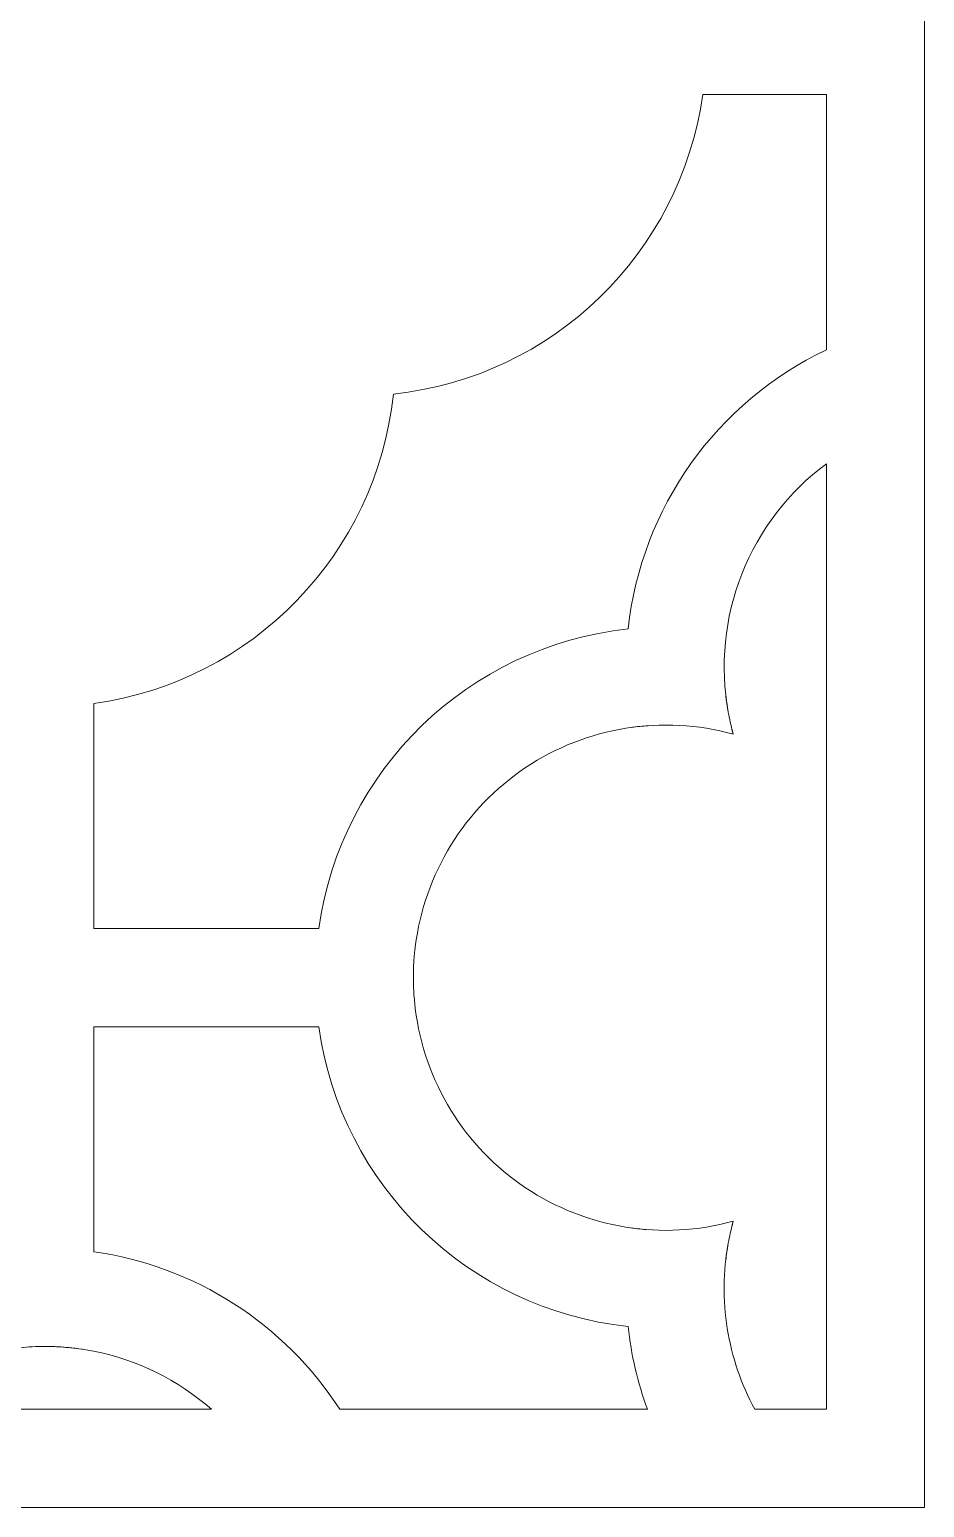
# Model space of a CAD drawing. Header units: centimetres. Extents: x -8.6 to 7.4, y -2.5 to 11.8.
# Drawn here: x -2.265 to -1.031, y -2.487 to -0.451 of the extents above; entities that cross this region are included whole.
import ezdxf

# ---------------------------------------------------------------- set-up
doc = ezdxf.new("R2010")
doc.units = ezdxf.units.CM
doc.header["$MEASUREMENT"] = 0
doc.layers.add('layer 1', color=7, linetype='Continuous')

msp = doc.modelspace()

# ---------------------------------------------------------------- linework, layer by layer
at = {"layer": 'layer 1', "lineweight": 9}
for points, knots in [([(-8.59369, 11.81631), (-8.59369, 11.81631), (-8.45848, 11.81631), (-8.45848, 11.81631), (-8.45848, 11.81631), (-8.45848, 11.81631), (-1.16645, 11.81631), (-1.16645, 11.81631), (-1.16645, 11.81631), (-1.16645, 11.81631), (-1.03124, 11.81631), (-1.03124, 11.81631), (-1.03124, 11.81631), (-1.03124, 11.81631), (-1.03124, 11.6811), (-1.03124, 11.6811), (-1.03124, 11.6811), (-1.03124, 11.6811), (-1.03124, -2.35212), (-1.03124, -2.35212), (-1.03124, -2.35212), (-1.03124, -2.35212), (-1.03124, -2.48733), (-1.03124, -2.48733), (-1.03124, -2.48733), (-1.03124, -2.48733), (-1.16645, -2.48733), (-1.16645, -2.48733), (-1.16645, -2.48733), (-1.16645, -2.48733), (-8.45848, -2.48733), (-8.45848, -2.48733), (-8.45848, -2.48733), (-8.45848, -2.48733), (-8.59369, -2.48733), (-8.59369, -2.48733), (-8.59369, -2.48733), (-8.59369, -2.48733), (-8.59369, -2.35212), (-8.59369, -2.35212), (-8.59369, -2.35212), (-8.59369, -2.35212), (-8.59369, 11.6811), (-8.59369, 11.6811), (-8.59369, 11.6811), (-8.59369, 11.6811), (-8.59369, 11.81631), (-8.59369, 11.81631)], [0, 0, 0, 0, 0.0769231, 0.0769231, 0.0769231, 0.0769231, 0.1538462, 0.1538462, 0.1538462, 0.1538462, 0.2307692, 0.2307692, 0.2307692, 0.2307692, 0.3076923, 0.3076923, 0.3076923, 0.3076923, 0.3846154, 0.3846154, 0.3846154, 0.3846154, 0.4615385, 0.4615385, 0.4615385, 0.4615385, 0.5384615, 0.5384615, 0.5384615, 0.5384615, 0.6153846, 0.6153846, 0.6153846, 0.6153846, 0.6923077, 0.6923077, 0.6923077, 0.6923077, 0.7692308, 0.7692308, 0.7692308, 0.7692308, 0.8461538, 0.8461538, 0.8461538, 0.8461538, 1, 1, 1, 1]), ([(-1.16645, -0.89256), (-1.31812, -0.9647), (-1.42153, -1.11012), (-1.4397, -1.27708), (-1.4397, -1.27708), (-1.65977, -1.30079), (-1.83549, -1.47072), (-1.86614, -1.68994), (-1.86614, -1.68994), (-1.86614, -1.68994), (-1.98636, -1.68994), (-1.98636, -1.68994), (-1.98636, -1.68994), (-1.98636, -1.68994), (-2.17606, -1.68994), (-2.17606, -1.68994), (-2.17606, -1.68994), (-2.17606, -1.68994), (-2.17606, -1.57712), (-2.17606, -1.57712), (-2.17606, -1.57712), (-2.17606, -1.57712), (-2.17606, -1.47857), (-2.17606, -1.47857), (-2.17606, -1.47857), (-2.17606, -1.47857), (-2.17606, -1.44528), (-2.17606, -1.44528), (-2.17606, -1.44528), (-2.17606, -1.44528), (-2.17606, -1.38001), (-2.17606, -1.38001), (-2.17606, -1.38001), (-1.95687, -1.3492), (-1.78675, -1.17368), (-1.76321, -0.95359), (-1.76321, -0.95359), (-1.54315, -0.92988), (-1.36744, -0.75995), (-1.33679, -0.54074), (-1.33679, -0.54074), (-1.33679, -0.54074), (-1.21672, -0.54074), (-1.21672, -0.54074), (-1.21672, -0.54074), (-1.21672, -0.54074), (-1.17945, -0.54074), (-1.17945, -0.54074), (-1.17945, -0.54074), (-1.17945, -0.54074), (-1.16645, -0.54074), (-1.16645, -0.54074), (-1.16645, -0.54074), (-1.16645, -0.54074), (-1.16645, -0.89256), (-1.16645, -0.89256)], [0, 0, 0, 0, 0.0666667, 0.0666667, 0.0666667, 0.0666667, 0.1333333, 0.1333333, 0.1333333, 0.1333333, 0.2, 0.2, 0.2, 0.2, 0.2666667, 0.2666667, 0.2666667, 0.2666667, 0.3333333, 0.3333333, 0.3333333, 0.3333333, 0.4, 0.4, 0.4, 0.4, 0.4666667, 0.4666667, 0.4666667, 0.4666667, 0.5333333, 0.5333333, 0.5333333, 0.5333333, 0.6, 0.6, 0.6, 0.6, 0.6666667, 0.6666667, 0.6666667, 0.6666667, 0.7333333, 0.7333333, 0.7333333, 0.7333333, 0.8, 0.8, 0.8, 0.8, 0.8666667, 0.8666667, 0.8666667, 0.8666667, 1, 1, 1, 1]), ([(-1.26505, -2.35212), (-1.28395, -2.31744), (-1.29678, -2.27978), (-1.30299, -2.24078), (-1.30299, -2.24078), (-1.30919, -2.20178), (-1.30874, -2.162), (-1.30164, -2.12315), (-1.30164, -2.12315), (-1.30309, -2.13113), (-1.30427, -2.13916), (-1.30516, -2.14722), (-1.30516, -2.14722), (-1.30415, -2.13801), (-1.30277, -2.12885), (-1.30101, -2.11975), (-1.30101, -2.11975), (-1.29928, -2.11078), (-1.2972, -2.10188), (-1.29476, -2.09307), (-1.29476, -2.09307), (-1.29476, -2.09307), (-1.29648, -2.09937), (-1.29648, -2.09937), (-1.29648, -2.09937), (-1.29648, -2.09937), (-1.29484, -2.09308), (-1.29484, -2.09308), (-1.29484, -2.09308), (-1.39236, -2.11995), (-1.49682, -2.10308), (-1.58096, -2.04694), (-1.58096, -2.04694), (-1.66512, -1.99078), (-1.72065, -1.90065), (-1.73304, -1.80023), (-1.73304, -1.80023), (-1.73304, -1.80023), (-1.73328, -1.79812), (-1.73328, -1.79812), (-1.73328, -1.79812), (-1.73369, -1.7946), (-1.73405, -1.79108), (-1.73436, -1.78755), (-1.73436, -1.78755), (-1.73436, -1.78755), (-1.73483, -1.78116), (-1.73483, -1.78116), (-1.73483, -1.78116), (-1.73483, -1.78116), (-1.73498, -1.77903), (-1.73498, -1.77903), (-1.73498, -1.77903), (-1.73498, -1.77903), (-1.73524, -1.77482), (-1.73524, -1.77482), (-1.73524, -1.77482), (-1.73524, -1.77482), (-1.73532, -1.77261), (-1.73532, -1.77261), (-1.73532, -1.77261), (-1.73532, -1.77261), (-1.73543, -1.76989), (-1.73543, -1.76989), (-1.73543, -1.76989), (-1.73543, -1.76989), (-1.73547, -1.76832), (-1.73547, -1.76832), (-1.73547, -1.76832), (-1.73547, -1.76832), (-1.73555, -1.76651), (-1.73555, -1.76651), (-1.73555, -1.76651), (-1.73555, -1.76651), (-1.73557, -1.76426), (-1.73557, -1.76426), (-1.73557, -1.76426), (-1.73557, -1.76426), (-1.73559, -1.7629), (-1.73559, -1.7629), (-1.73559, -1.7629), (-1.73559, -1.7629), (-1.73564, -1.76075), (-1.73564, -1.76075), (-1.73564, -1.76075), (-1.73564, -1.76075), (-1.73565, -1.7586), (-1.73565, -1.7586), (-1.73565, -1.7586), (-1.73565, -1.7586), (-1.73565, -1.75644), (-1.73565, -1.75644), (-1.73565, -1.75644), (-1.73565, -1.75644), (-1.73564, -1.75426), (-1.73564, -1.75426), (-1.73564, -1.75426), (-1.73564, -1.75426), (-1.73561, -1.75243), (-1.73561, -1.75243), (-1.73561, -1.75243), (-1.73561, -1.75243), (-1.73559, -1.75102), (-1.73559, -1.75102), (-1.73559, -1.75102), (-1.73559, -1.75102), (-1.73555, -1.74888), (-1.73555, -1.74888), (-1.73555, -1.74888), (-1.73555, -1.74888), (-1.73547, -1.74673), (-1.73547, -1.74673), (-1.73547, -1.74673), (-1.73547, -1.74673), (-1.73543, -1.74517), (-1.73543, -1.74517), (-1.73543, -1.74517), (-1.73543, -1.74517), (-1.73536, -1.74348), (-1.73536, -1.74348), (-1.73536, -1.74348), (-1.73536, -1.74348), (-1.73529, -1.74134), (-1.73529, -1.74134), (-1.73529, -1.74134), (-1.73529, -1.74134), (-1.73498, -1.73607), (-1.73498, -1.73607), (-1.73498, -1.73607), (-1.73498, -1.73607), (-1.73483, -1.73384), (-1.73483, -1.73384), (-1.73483, -1.73384), (-1.73483, -1.73384), (-1.73444, -1.72853), (-1.73444, -1.72853), (-1.73444, -1.72853), (-1.73444, -1.72853), (-1.73353, -1.71902), (-1.73353, -1.71902), (-1.73353, -1.71902), (-1.73353, -1.71902), (-1.73328, -1.71691), (-1.73328, -1.71691), (-1.73328, -1.71691), (-1.73328, -1.71691), (-1.73304, -1.71482), (-1.73304, -1.71482), (-1.73304, -1.71482), (-1.72071, -1.61439), (-1.66513, -1.52427), (-1.58096, -1.46811), (-1.58096, -1.46811), (-1.49683, -1.41197), (-1.39236, -1.39516), (-1.29484, -1.42201), (-1.29484, -1.42201), (-1.29484, -1.42201), (-1.29648, -1.41573), (-1.29648, -1.41573), (-1.29648, -1.41573), (-1.29648, -1.41573), (-1.29484, -1.42202), (-1.29484, -1.42202), (-1.29484, -1.42202), (-1.2972, -1.4132), (-1.29925, -1.4043), (-1.301, -1.39533), (-1.301, -1.39533), (-1.30276, -1.38624), (-1.30415, -1.37708), (-1.30516, -1.36787), (-1.30516, -1.36787), (-1.30427, -1.37593), (-1.30309, -1.38395), (-1.30164, -1.39193), (-1.30164, -1.39193), (-1.31333, -1.32794), (-1.30684, -1.26193), (-1.28293, -1.20143), (-1.28293, -1.20143), (-1.25902, -1.14095), (-1.21866, -1.08833), (-1.16645, -1.04954), (-1.16645, -1.04954), (-1.16645, -1.04954), (-1.16645, -2.35212), (-1.16645, -2.35212), (-1.16645, -2.35212), (-1.16645, -2.35212), (-1.26505, -2.35212), (-1.26505, -2.35212)], [0, 0, 0, 0, 0.0204082, 0.0204082, 0.0204082, 0.0204082, 0.0408163, 0.0408163, 0.0408163, 0.0408163, 0.0612245, 0.0612245, 0.0612245, 0.0612245, 0.0816327, 0.0816327, 0.0816327, 0.0816327, 0.1020408, 0.1020408, 0.1020408, 0.1020408, 0.122449, 0.122449, 0.122449, 0.122449, 0.1428571, 0.1428571, 0.1428571, 0.1428571, 0.1632653, 0.1632653, 0.1632653, 0.1632653, 0.1836735, 0.1836735, 0.1836735, 0.1836735, 0.2040816, 0.2040816, 0.2040816, 0.2040816, 0.2244898, 0.2244898, 0.2244898, 0.2244898, 0.244898, 0.244898, 0.244898, 0.244898, 0.2653061, 0.2653061, 0.2653061, 0.2653061, 0.2857143, 0.2857143, 0.2857143, 0.2857143, 0.3061224, 0.3061224, 0.3061224, 0.3061224, 0.3265306, 0.3265306, 0.3265306, 0.3265306, 0.3469388, 0.3469388, 0.3469388, 0.3469388, 0.3673469, 0.3673469, 0.3673469, 0.3673469, 0.3877551, 0.3877551, 0.3877551, 0.3877551, 0.4081633, 0.4081633, 0.4081633, 0.4081633, 0.4285714, 0.4285714, 0.4285714, 0.4285714, 0.4489796, 0.4489796, 0.4489796, 0.4489796, 0.4693878, 0.4693878, 0.4693878, 0.4693878, 0.4897959, 0.4897959, 0.4897959, 0.4897959, 0.5102041, 0.5102041, 0.5102041, 0.5102041, 0.5306122, 0.5306122, 0.5306122, 0.5306122, 0.5510204, 0.5510204, 0.5510204, 0.5510204, 0.5714286, 0.5714286, 0.5714286, 0.5714286, 0.5918367, 0.5918367, 0.5918367, 0.5918367, 0.6122449, 0.6122449, 0.6122449, 0.6122449, 0.6326531, 0.6326531, 0.6326531, 0.6326531, 0.6530612, 0.6530612, 0.6530612, 0.6530612, 0.6734694, 0.6734694, 0.6734694, 0.6734694, 0.6938776, 0.6938776, 0.6938776, 0.6938776, 0.7142857, 0.7142857, 0.7142857, 0.7142857, 0.7346939, 0.7346939, 0.7346939, 0.7346939, 0.755102, 0.755102, 0.755102, 0.755102, 0.7755102, 0.7755102, 0.7755102, 0.7755102, 0.7959184, 0.7959184, 0.7959184, 0.7959184, 0.8163265, 0.8163265, 0.8163265, 0.8163265, 0.8367347, 0.8367347, 0.8367347, 0.8367347, 0.8571429, 0.8571429, 0.8571429, 0.8571429, 0.877551, 0.877551, 0.877551, 0.877551, 0.8979592, 0.8979592, 0.8979592, 0.8979592, 0.9183673, 0.9183673, 0.9183673, 0.9183673, 0.9387755, 0.9387755, 0.9387755, 0.9387755, 0.9591837, 0.9591837, 0.9591837, 0.9591837, 1, 1, 1, 1]), ([(-1.43526, -1.41277), (-1.42753, -1.41171), (-1.41977, -1.41091), (-1.41198, -1.41036), (-1.41198, -1.41036), (-1.41977, -1.41091), (-1.42753, -1.41171), (-1.43526, -1.41277)], [0, 0, 0, 0, 0.3333333, 0.3333333, 0.3333333, 0.3333333, 1, 1, 1, 1]), ([(-1.83723, -2.35212), (-1.9134, -2.23404), (-2.03695, -2.15487), (-2.17606, -2.13508), (-2.17606, -2.13508), (-2.17606, -2.13508), (-2.17606, -2.06978), (-2.17606, -2.06978), (-2.17606, -2.06978), (-2.17606, -2.06978), (-2.17606, -2.03651), (-2.17606, -2.03651), (-2.17606, -2.03651), (-2.17606, -2.03651), (-2.17606, -1.93796), (-2.17606, -1.93796), (-2.17606, -1.93796), (-2.17606, -1.93796), (-2.17606, -1.82515), (-2.17606, -1.82515), (-2.17606, -1.82515), (-2.17606, -1.82515), (-1.98636, -1.82515), (-1.98636, -1.82515), (-1.98636, -1.82515), (-1.98636, -1.82515), (-1.86614, -1.82515), (-1.86614, -1.82515), (-1.86614, -1.82515), (-1.83533, -2.04434), (-1.65979, -2.21447), (-1.4397, -2.238), (-1.4397, -2.238), (-1.43552, -2.27699), (-1.42658, -2.31531), (-1.41309, -2.35212), (-1.41309, -2.35212), (-1.41309, -2.35212), (-1.83723, -2.35212), (-1.83723, -2.35212)], [0, 0, 0, 0, 0.0909091, 0.0909091, 0.0909091, 0.0909091, 0.1818182, 0.1818182, 0.1818182, 0.1818182, 0.2727273, 0.2727273, 0.2727273, 0.2727273, 0.3636364, 0.3636364, 0.3636364, 0.3636364, 0.4545455, 0.4545455, 0.4545455, 0.4545455, 0.5454545, 0.5454545, 0.5454545, 0.5454545, 0.6363636, 0.6363636, 0.6363636, 0.6363636, 0.7272727, 0.7272727, 0.7272727, 0.7272727, 0.8181818, 0.8181818, 0.8181818, 0.8181818, 1, 1, 1, 1]), ([(-1.43526, -2.10232), (-1.42753, -2.10337), (-1.41977, -2.10418), (-1.41198, -2.10473), (-1.41198, -2.10473), (-1.41977, -2.10418), (-1.42753, -2.10337), (-1.43526, -2.10232)], [0, 0, 0, 0, 0.3333333, 0.3333333, 0.3333333, 0.3333333, 1, 1, 1, 1]), ([(-2.47332, -2.35212), (-2.4273, -2.31165), (-2.37137, -2.28405), (-2.31125, -2.27212), (-2.31125, -2.27212), (-2.29884, -2.26971), (-2.28631, -2.26795), (-2.27372, -2.26685), (-2.27372, -2.26685), (-2.26806, -2.26639), (-2.26239, -2.26604), (-2.25672, -2.26579), (-2.25672, -2.26579), (-2.25672, -2.26579), (-2.24814, -2.26558), (-2.24814, -2.26558), (-2.24814, -2.26558), (-2.24814, -2.26558), (-2.24585, -2.26557), (-2.24585, -2.26557), (-2.24585, -2.26557), (-2.24585, -2.26557), (-2.24367, -2.26554), (-2.24367, -2.26554), (-2.24367, -2.26554), (-2.24367, -2.26554), (-2.23648, -2.26563), (-2.23648, -2.26563), (-2.23648, -2.26563), (-2.23648, -2.26563), (-2.23396, -2.26568), (-2.23396, -2.26568), (-2.23396, -2.26568), (-2.23396, -2.26568), (-2.23181, -2.26577), (-2.23181, -2.26577), (-2.23181, -2.26577), (-2.23181, -2.26577), (-2.22966, -2.26583), (-2.22966, -2.26583), (-2.22966, -2.26583), (-2.22966, -2.26583), (-2.22751, -2.26592), (-2.22751, -2.26592), (-2.22751, -2.26592), (-2.22751, -2.26592), (-2.22537, -2.26603), (-2.22537, -2.26603), (-2.22537, -2.26603), (-2.22537, -2.26603), (-2.22326, -2.26617), (-2.22326, -2.26617), (-2.22326, -2.26617), (-2.22326, -2.26617), (-2.2211, -2.26629), (-2.2211, -2.26629), (-2.2211, -2.26629), (-2.2211, -2.26629), (-2.21837, -2.26647), (-2.21837, -2.26647), (-2.21837, -2.26647), (-2.21837, -2.26647), (-2.21682, -2.2666), (-2.21682, -2.2666), (-2.21682, -2.2666), (-2.21682, -2.2666), (-2.21471, -2.26676), (-2.21471, -2.26676), (-2.21471, -2.26676), (-2.21471, -2.26676), (-2.21319, -2.26688), (-2.21319, -2.26688), (-2.21319, -2.26688), (-2.21319, -2.26688), (-2.21003, -2.26716), (-2.21003, -2.26716), (-2.21003, -2.26716), (-2.21003, -2.26716), (-2.20834, -2.26734), (-2.20834, -2.26734), (-2.20834, -2.26734), (-2.20834, -2.26734), (-2.20623, -2.26758), (-2.20623, -2.26758), (-2.20623, -2.26758), (-2.20623, -2.26758), (-2.20413, -2.26779), (-2.20413, -2.26779), (-2.20413, -2.26779), (-2.20413, -2.26779), (-2.20202, -2.26804), (-2.20202, -2.26804), (-2.20202, -2.26804), (-2.20202, -2.26804), (-2.20035, -2.26825), (-2.20035, -2.26825), (-2.20035, -2.26825), (-2.20035, -2.26825), (-2.19889, -2.26844), (-2.19889, -2.26844), (-2.19889, -2.26844), (-2.19889, -2.26844), (-2.19678, -2.26871), (-2.19678, -2.26871), (-2.19678, -2.26871), (-2.19678, -2.26871), (-2.19309, -2.26923), (-2.19309, -2.26923), (-2.19309, -2.26923), (-2.19309, -2.26923), (-2.19167, -2.26945), (-2.19167, -2.26945), (-2.19167, -2.26945), (-2.19167, -2.26945), (-2.18951, -2.26978), (-2.18951, -2.26978), (-2.18951, -2.26978), (-2.18951, -2.26978), (-2.18463, -2.27056), (-2.18463, -2.27056), (-2.18463, -2.27056), (-2.18463, -2.27056), (-2.17656, -2.27205), (-2.17656, -2.27205), (-2.17656, -2.27205), (-2.11626, -2.28392), (-2.06016, -2.31156), (-2.014, -2.35212), (-2.014, -2.35212), (-2.014, -2.35212), (-2.47332, -2.35212), (-2.47332, -2.35212)], [0, 0, 0, 0, 0.0294118, 0.0294118, 0.0294118, 0.0294118, 0.0588235, 0.0588235, 0.0588235, 0.0588235, 0.0882353, 0.0882353, 0.0882353, 0.0882353, 0.1176471, 0.1176471, 0.1176471, 0.1176471, 0.1470588, 0.1470588, 0.1470588, 0.1470588, 0.1764706, 0.1764706, 0.1764706, 0.1764706, 0.2058824, 0.2058824, 0.2058824, 0.2058824, 0.2352941, 0.2352941, 0.2352941, 0.2352941, 0.2647059, 0.2647059, 0.2647059, 0.2647059, 0.2941176, 0.2941176, 0.2941176, 0.2941176, 0.3235294, 0.3235294, 0.3235294, 0.3235294, 0.3529412, 0.3529412, 0.3529412, 0.3529412, 0.3823529, 0.3823529, 0.3823529, 0.3823529, 0.4117647, 0.4117647, 0.4117647, 0.4117647, 0.4411765, 0.4411765, 0.4411765, 0.4411765, 0.4705882, 0.4705882, 0.4705882, 0.4705882, 0.5, 0.5, 0.5, 0.5, 0.5294118, 0.5294118, 0.5294118, 0.5294118, 0.5588235, 0.5588235, 0.5588235, 0.5588235, 0.5882353, 0.5882353, 0.5882353, 0.5882353, 0.6176471, 0.6176471, 0.6176471, 0.6176471, 0.6470588, 0.6470588, 0.6470588, 0.6470588, 0.6764706, 0.6764706, 0.6764706, 0.6764706, 0.7058824, 0.7058824, 0.7058824, 0.7058824, 0.7352941, 0.7352941, 0.7352941, 0.7352941, 0.7647059, 0.7647059, 0.7647059, 0.7647059, 0.7941176, 0.7941176, 0.7941176, 0.7941176, 0.8235294, 0.8235294, 0.8235294, 0.8235294, 0.8529412, 0.8529412, 0.8529412, 0.8529412, 0.8823529, 0.8823529, 0.8823529, 0.8823529, 0.9117647, 0.9117647, 0.9117647, 0.9117647, 0.9411765, 0.9411765, 0.9411765, 0.9411765, 1, 1, 1, 1])]:
    msp.add_open_spline(points, degree=3, knots=knots, dxfattribs=at)

doc.saveas('drawing.dxf')
